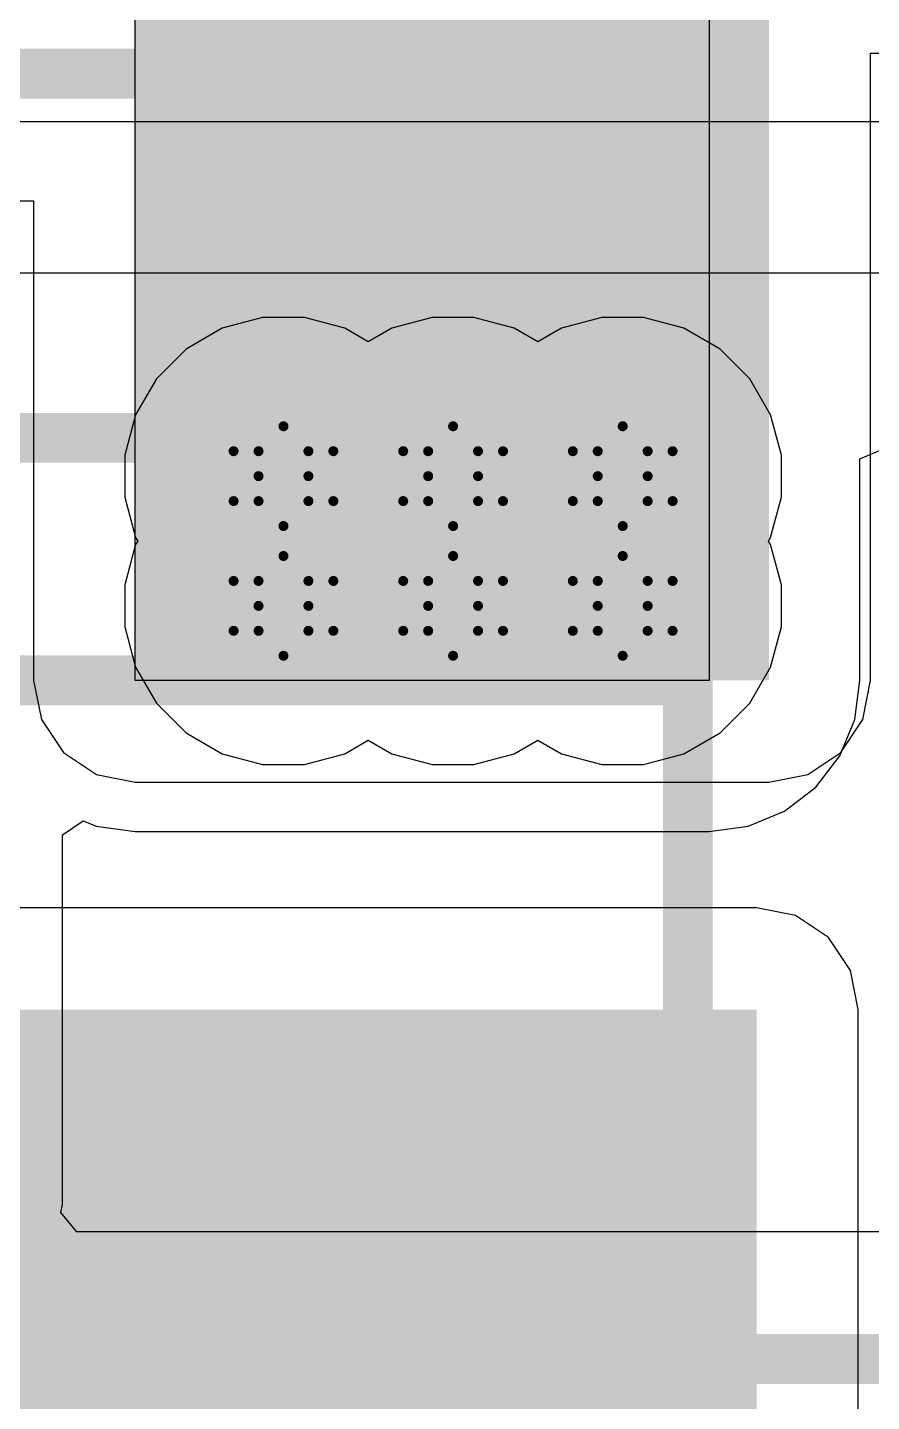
# Model space of a CAD drawing. Header units: inches. Extents: x -3 to 5437, y -3 to 5435.
# Drawn here: x 73.7 to 77.99, y 11.9 to 18.9 of the extents above; entities that cross this region are included whole.
import ezdxf

# ---------------------------------------------------------------- set-up
doc = ezdxf.new("R2010")
doc.units = ezdxf.units.IN
for name, color, linetype in [('Bottom Layer', 5, 'Continuous'), ('Bottom Solder', 6, 'Continuous'), ('Drill Drawing', 1, 'Continuous'), ('GND', 16, 'Continuous'), ('PWR', 76, 'Continuous'), ('Top Layer', 1, 'Continuous'), ('Top Overlay', 2, 'Continuous'), ('Top Paste', 8, 'Continuous'), ('Top Solder', 216, 'Continuous'), ('Via Holes', 16, 'Continuous')]:
    doc.layers.add(name, color=color, linetype=linetype)

# ---------------------------------------------------------------- blocks, each defined once
blk = doc.blocks.new('RES_2512_126')
at = {"layer": 'Top Layer'}
for points in [[(-4.05, 1.7), (-2.45, 1.7), (-2.45, -1.7), (-4.05, -1.7)], [(2.45, 1.7), (4.05, 1.7), (4.05, -1.7), (2.45, -1.7)]]:
    blk.add_hatch(color=1, dxfattribs=at).paths.add_polyline_path(points)
at = {"layer": 'Top Paste'}
for points in [[(-4.05, 1.7), (-2.45, 1.7), (-2.45, -1.7), (-4.05, -1.7)], [(2.45, 1.7), (4.05, 1.7), (4.05, -1.7), (2.45, -1.7)]]:
    blk.add_hatch(color=8, dxfattribs=at).paths.add_polyline_path(points)
at = {"layer": 'Top Solder'}
for points in [[(-4.1516, 1.8016), (-2.3484, 1.8016), (-2.3484, -1.8016), (-4.1516, -1.8016)], [(2.3484, 1.8016), (4.1516, 1.8016), (4.1516, -1.8016), (2.3484, -1.8016)]]:
    blk.add_hatch(color=216, dxfattribs=at).paths.add_polyline_path(points)
at = {"layer": 'Top Overlay'}
for points in [[(4.2366, 1.8542, 0.254, 0.254, 0), (-4.2418, 1.8542, 0.254, 0.254, 0)], [(-4.2418, 1.8542, 0.254, 0.254, 0), (-4.2418, -1.8542, 0.254, 0.254, 0)], [(4.2366, 1.8542, 0.254, 0.254, 0), (4.2366, -1.8542, 0.254, 0.254, 0)], [(4.2366, -1.8542, 0.254, 0.254, 0), (-4.2418, -1.8542, 0.254, 0.254, 0)]]:
    blk.add_lwpolyline(points, format="xyseb", dxfattribs=at)
for points in [[(-4.3053, 1.8542, 0.127, 0.127, 1), (-4.1783, 1.8542, 0.127, 0.127, 1)], [(-4.3053, 1.8542, 0.127, 0.127, 1), (-4.1783, 1.8542, 0.127, 0.127, 1)], [(4.1731, 1.8542, 0.127, 0.127, 1), (4.3001, 1.8542, 0.127, 0.127, 1)], [(4.1731, 1.8542, 0.127, 0.127, 1), (4.3001, 1.8542, 0.127, 0.127, 1)], [(-4.3053, -1.8542, 0.127, 0.127, 1), (-4.1783, -1.8542, 0.127, 0.127, 1)], [(-4.3053, -1.8542, 0.127, 0.127, 1), (-4.1783, -1.8542, 0.127, 0.127, 1)], [(4.1731, -1.8542, 0.127, 0.127, 1), (4.3001, -1.8542, 0.127, 0.127, 1)], [(4.1731, -1.8542, 0.127, 0.127, 1), (4.3001, -1.8542, 0.127, 0.127, 1)]]:
    blk.add_lwpolyline(points, format="xyseb", close=True, dxfattribs=at)
blk = doc.blocks.new('SRP1245CC_3R3M_153')
at = {"layer": 'Top Overlay'}
for points in [[(-6.75, 6.504, 0.254, 0.254, 0), (6.75, 6.504, 0.254, 0.254, 0)], [(6.75, 3.41, 0.254, 0.254, 0), (6.75, 6.504, 0.254, 0.254, 0)]]:
    blk.add_lwpolyline(points, format="xyseb", dxfattribs=at)
for points in [[(6.6865, 6.504, 0.127, 0.127, 1), (6.8135, 6.504, 0.127, 0.127, 1)], [(6.6865, 6.504, 0.127, 0.127, 1), (6.8135, 6.504, 0.127, 0.127, 1)], [(6.6865, 3.41, 0.127, 0.127, 1), (6.8135, 3.41, 0.127, 0.127, 1)]]:
    blk.add_lwpolyline(points, format="xyseb", close=True, dxfattribs=at)

msp = doc.modelspace()

# ---------------------------------------------------------------- hatches: boundary and pattern name
at = {"layer": 'Bottom Layer'}
h = msp.add_hatch(color=5, dxfattribs=at)
edge = h.paths.add_edge_path()
edge.add_arc((74.9986, 16.6116), 0.3, 0, 360)
h = msp.add_hatch(color=5, dxfattribs=at)
edge = h.paths.add_edge_path()
edge.add_arc((75.8622, 16.6116), 0.3, 0, 360)
h = msp.add_hatch(color=5, dxfattribs=at)
edge = h.paths.add_edge_path()
edge.add_arc((76.7258, 16.6116), 0.3, 0, 360)
h = msp.add_hatch(color=5, dxfattribs=at)
edge = h.paths.add_edge_path()
edge.add_arc((74.9986, 15.9512), 0.3, 0, 360)
h = msp.add_hatch(color=5, dxfattribs=at)
edge = h.paths.add_edge_path()
edge.add_arc((75.8622, 15.9512), 0.3, 0, 360)
h = msp.add_hatch(color=5, dxfattribs=at)
edge = h.paths.add_edge_path()
edge.add_arc((76.7258, 15.9512), 0.3, 0, 360)
at = {"layer": 'Bottom Solder'}
h = msp.add_hatch(color=6, dxfattribs=at)
edge = h.paths.add_edge_path()
edge.add_arc((74.9986, 16.6116), 0.15, 0, 360)
h = msp.add_hatch(color=6, dxfattribs=at)
edge = h.paths.add_edge_path()
edge.add_arc((75.8622, 16.6116), 0.15, 0, 360)
h = msp.add_hatch(color=6, dxfattribs=at)
edge = h.paths.add_edge_path()
edge.add_arc((76.7258, 16.6116), 0.15, 0, 360)
h = msp.add_hatch(color=6, dxfattribs=at)
edge = h.paths.add_edge_path()
edge.add_arc((74.9986, 15.9512), 0.15, 0, 360)
h = msp.add_hatch(color=6, dxfattribs=at)
edge = h.paths.add_edge_path()
edge.add_arc((75.8622, 15.9512), 0.15, 0, 360)
h = msp.add_hatch(color=6, dxfattribs=at)
edge = h.paths.add_edge_path()
edge.add_arc((76.7258, 15.9512), 0.15, 0, 360)
at = {"layer": 'GND'}
h = msp.add_hatch(color=16, dxfattribs=at)
edge = h.paths.add_edge_path()
edge.add_arc((74.9986, 16.6116), 0.3, 0, 360)
h = msp.add_hatch(color=16, dxfattribs=at)
edge = h.paths.add_edge_path()
edge.add_arc((75.8622, 16.6116), 0.3, 0, 360)
h = msp.add_hatch(color=16, dxfattribs=at)
edge = h.paths.add_edge_path()
edge.add_arc((76.7258, 16.6116), 0.3, 0, 360)
h = msp.add_hatch(color=16, dxfattribs=at)
edge = h.paths.add_edge_path()
edge.add_arc((74.9986, 15.9512), 0.3, 0, 360)
h = msp.add_hatch(color=16, dxfattribs=at)
edge = h.paths.add_edge_path()
edge.add_arc((75.8622, 15.9512), 0.3, 0, 360)
h = msp.add_hatch(color=16, dxfattribs=at)
edge = h.paths.add_edge_path()
edge.add_arc((76.7258, 15.9512), 0.3, 0, 360)
at = {"layer": 'PWR'}
h = msp.add_hatch(color=76, dxfattribs=at)
edge = h.paths.add_edge_path()
edge.add_arc((74.9986, 16.6116), 0.3, 0, 360)
h = msp.add_hatch(color=76, dxfattribs=at)
edge = h.paths.add_edge_path()
edge.add_arc((75.8622, 16.6116), 0.3, 0, 360)
h = msp.add_hatch(color=76, dxfattribs=at)
edge = h.paths.add_edge_path()
edge.add_arc((76.7258, 16.6116), 0.3, 0, 360)
h = msp.add_hatch(color=76, dxfattribs=at)
edge = h.paths.add_edge_path()
edge.add_arc((74.9986, 15.9512), 0.3, 0, 360)
h = msp.add_hatch(color=76, dxfattribs=at)
edge = h.paths.add_edge_path()
edge.add_arc((75.8622, 15.9512), 0.3, 0, 360)
h = msp.add_hatch(color=76, dxfattribs=at)
edge = h.paths.add_edge_path()
edge.add_arc((76.7258, 15.9512), 0.3, 0, 360)
at = {"layer": 'Top Layer'}
for points in [[(74.2442, 15.5718), (77.47, 15.5718), (77.47, 22.2005), (74.2442, 22.2005)], [(70.1148, 11.2531), (77.4072, 11.2531), (77.4072, 13.8964), (70.1148, 13.8964)], [(74.3072, 6.5678), (77.4072, 6.5678), (77.4072, 13.8964), (74.3072, 13.8964)]]:
    msp.add_hatch(color=1, dxfattribs=at).paths.add_polyline_path(points)
h = msp.add_hatch(color=1, dxfattribs=at)
edge = h.paths.add_edge_path()
edge.add_arc((74.9986, 16.6116), 0.3, 0, 360)
h = msp.add_hatch(color=1, dxfattribs=at)
edge = h.paths.add_edge_path()
edge.add_arc((75.8622, 16.6116), 0.3, 0, 360)
h = msp.add_hatch(color=1, dxfattribs=at)
edge = h.paths.add_edge_path()
edge.add_arc((76.7258, 16.6116), 0.3, 0, 360)
h = msp.add_hatch(color=1, dxfattribs=at)
edge = h.paths.add_edge_path()
edge.add_arc((74.9986, 15.9512), 0.3, 0, 360)
h = msp.add_hatch(color=1, dxfattribs=at)
edge = h.paths.add_edge_path()
edge.add_arc((75.8622, 15.9512), 0.3, 0, 360)
h = msp.add_hatch(color=1, dxfattribs=at)
edge = h.paths.add_edge_path()
edge.add_arc((76.7258, 15.9512), 0.3, 0, 360)
at = {"layer": 'Top Solder'}
h = msp.add_hatch(color=216, dxfattribs=at)
edge = h.paths.add_edge_path()
edge.add_arc((74.9986, 16.6116), 0.15, 0, 360)
h = msp.add_hatch(color=216, dxfattribs=at)
edge = h.paths.add_edge_path()
edge.add_arc((75.8622, 16.6116), 0.15, 0, 360)
h = msp.add_hatch(color=216, dxfattribs=at)
edge = h.paths.add_edge_path()
edge.add_arc((76.7258, 16.6116), 0.15, 0, 360)
h = msp.add_hatch(color=216, dxfattribs=at)
edge = h.paths.add_edge_path()
edge.add_arc((74.9986, 15.9512), 0.15, 0, 360)
h = msp.add_hatch(color=216, dxfattribs=at)
edge = h.paths.add_edge_path()
edge.add_arc((75.8622, 15.9512), 0.15, 0, 360)
h = msp.add_hatch(color=216, dxfattribs=at)
edge = h.paths.add_edge_path()
edge.add_arc((76.7258, 15.9512), 0.15, 0, 360)
at = {"layer": 'Via Holes'}
h = msp.add_hatch(color=7, dxfattribs=at)
edge = h.paths.add_edge_path()
edge.add_arc((74.9986, 16.6116), 0.15, 0, 360)
h = msp.add_hatch(color=7, dxfattribs=at)
edge = h.paths.add_edge_path()
edge.add_arc((75.8622, 16.6116), 0.15, 0, 360)
h = msp.add_hatch(color=7, dxfattribs=at)
edge = h.paths.add_edge_path()
edge.add_arc((76.7258, 16.6116), 0.15, 0, 360)
h = msp.add_hatch(color=7, dxfattribs=at)
edge = h.paths.add_edge_path()
edge.add_arc((74.9986, 15.9512), 0.15, 0, 360)
h = msp.add_hatch(color=7, dxfattribs=at)
edge = h.paths.add_edge_path()
edge.add_arc((75.8622, 15.9512), 0.15, 0, 360)
h = msp.add_hatch(color=7, dxfattribs=at)
edge = h.paths.add_edge_path()
edge.add_arc((76.7258, 15.9512), 0.15, 0, 360)

# ---------------------------------------------------------------- linework, layer by layer
at = {"layer": 'Bottom Layer'}
for p, q in [((77.1652, 26.5684), (77.1652, 15.5718)), ((74.2442, 15.5718), (74.2442, 23.5458)), ((77.9338, 16.7005), (78.0511, 16.7491)), ((77.9338, 15.5718), (77.9338, 16.7005)), ((77.1652, 15.5718), (74.2442, 15.5718)), ((77.9076, 15.3729), (77.9338, 15.5718)), ((77.8308, 15.1875), (77.9076, 15.3729)), ((77.7087, 15.0283), (77.8308, 15.1875)), ((77.5495, 14.9062), (77.7087, 15.0283)), ((77.3641, 14.8294), (77.5495, 14.9062)), ((73.8732, 14.7864), (73.9787, 14.857)), ((73.9787, 14.857), (74.0453, 14.8294)), ((74.0453, 14.8294), (74.2442, 14.8032)), ((77.1652, 14.8032), (77.3641, 14.8294)), ((73.8732, 12.9032), (73.8732, 14.7864)), ((74.2442, 14.8032), (77.1652, 14.8032)), ((73.865, 12.8623), (73.8732, 12.9032)), ((73.9456, 12.7641), (73.865, 12.8623)), ((92.1092, 12.7641), (73.9456, 12.7641))]:
    msp.add_line(p, q, dxfattribs=at)
msp.add_lwpolyline([(58.4346, 12.1167, 0.254, 0.254, 0), (98.0417, 12.1167, 0.254, 0.254, 0)], format="xyseb", dxfattribs=at)
at = {"layer": 'Drill Drawing'}
for points in [[(74.8716, 16.7386, 0.0508, 0.0508, 0), (74.9986, 16.8656, 0.0508, 0.0508, 0)], [(74.9986, 16.8656, 0.0508, 0.0508, 0), (75.1256, 16.7386, 0.0508, 0.0508, 0)], [(75.7352, 16.7386, 0.0508, 0.0508, 0), (75.8622, 16.8656, 0.0508, 0.0508, 0)], [(75.8622, 16.8656, 0.0508, 0.0508, 0), (75.9892, 16.7386, 0.0508, 0.0508, 0)], [(76.5988, 16.7386, 0.0508, 0.0508, 0), (76.7258, 16.8656, 0.0508, 0.0508, 0)], [(76.7258, 16.8656, 0.0508, 0.0508, 0), (76.8528, 16.7386, 0.0508, 0.0508, 0)], [(74.7446, 16.7386, 0.0508, 0.0508, 0), (74.8716, 16.6116, 0.0508, 0.0508, 0)], [(74.7446, 16.7386, 0.0508, 0.0508, 0), (74.8716, 16.7386, 0.0508, 0.0508, 0)], [(75.1256, 16.7386, 0.0508, 0.0508, 0), (75.2526, 16.7386, 0.0508, 0.0508, 0)], [(75.1256, 16.6116, 0.0508, 0.0508, 0), (75.2526, 16.7386, 0.0508, 0.0508, 0)], [(75.6082, 16.7386, 0.0508, 0.0508, 0), (75.7352, 16.6116, 0.0508, 0.0508, 0)], [(75.6082, 16.7386, 0.0508, 0.0508, 0), (75.7352, 16.7386, 0.0508, 0.0508, 0)], [(75.9892, 16.7386, 0.0508, 0.0508, 0), (76.1162, 16.7386, 0.0508, 0.0508, 0)], [(75.9892, 16.6116, 0.0508, 0.0508, 0), (76.1162, 16.7386, 0.0508, 0.0508, 0)], [(76.4718, 16.7386, 0.0508, 0.0508, 0), (76.5988, 16.6116, 0.0508, 0.0508, 0)], [(76.4718, 16.7386, 0.0508, 0.0508, 0), (76.5988, 16.7386, 0.0508, 0.0508, 0)], [(76.8528, 16.7386, 0.0508, 0.0508, 0), (76.9798, 16.7386, 0.0508, 0.0508, 0)], [(76.8528, 16.6116, 0.0508, 0.0508, 0), (76.9798, 16.7386, 0.0508, 0.0508, 0)], [(74.7446, 16.4846, 0.0508, 0.0508, 0), (74.8716, 16.6116, 0.0508, 0.0508, 0)], [(75.1256, 16.6116, 0.0508, 0.0508, 0), (75.2526, 16.4846, 0.0508, 0.0508, 0)], [(75.6082, 16.4846, 0.0508, 0.0508, 0), (75.7352, 16.6116, 0.0508, 0.0508, 0)], [(75.9892, 16.6116, 0.0508, 0.0508, 0), (76.1162, 16.4846, 0.0508, 0.0508, 0)], [(76.4718, 16.4846, 0.0508, 0.0508, 0), (76.5988, 16.6116, 0.0508, 0.0508, 0)], [(76.8528, 16.6116, 0.0508, 0.0508, 0), (76.9798, 16.4846, 0.0508, 0.0508, 0)], [(74.7446, 16.4846, 0.0508, 0.0508, 0), (74.8716, 16.4846, 0.0508, 0.0508, 0)], [(74.8716, 16.4846, 0.0508, 0.0508, 0), (74.9986, 16.3576, 0.0508, 0.0508, 0)], [(74.9986, 16.3576, 0.0508, 0.0508, 0), (75.1256, 16.4846, 0.0508, 0.0508, 0)], [(75.1256, 16.4846, 0.0508, 0.0508, 0), (75.2526, 16.4846, 0.0508, 0.0508, 0)], [(75.6082, 16.4846, 0.0508, 0.0508, 0), (75.7352, 16.4846, 0.0508, 0.0508, 0)], [(75.7352, 16.4846, 0.0508, 0.0508, 0), (75.8622, 16.3576, 0.0508, 0.0508, 0)], [(75.8622, 16.3576, 0.0508, 0.0508, 0), (75.9892, 16.4846, 0.0508, 0.0508, 0)], [(75.9892, 16.4846, 0.0508, 0.0508, 0), (76.1162, 16.4846, 0.0508, 0.0508, 0)], [(76.4718, 16.4846, 0.0508, 0.0508, 0), (76.5988, 16.4846, 0.0508, 0.0508, 0)], [(76.5988, 16.4846, 0.0508, 0.0508, 0), (76.7258, 16.3576, 0.0508, 0.0508, 0)], [(76.7258, 16.3576, 0.0508, 0.0508, 0), (76.8528, 16.4846, 0.0508, 0.0508, 0)], [(76.8528, 16.4846, 0.0508, 0.0508, 0), (76.9798, 16.4846, 0.0508, 0.0508, 0)], [(74.8716, 16.0782, 0.0508, 0.0508, 0), (74.9986, 16.2052, 0.0508, 0.0508, 0)], [(74.9986, 16.2052, 0.0508, 0.0508, 0), (75.1256, 16.0782, 0.0508, 0.0508, 0)], [(75.7352, 16.0782, 0.0508, 0.0508, 0), (75.8622, 16.2052, 0.0508, 0.0508, 0)], [(75.8622, 16.2052, 0.0508, 0.0508, 0), (75.9892, 16.0782, 0.0508, 0.0508, 0)], [(76.5988, 16.0782, 0.0508, 0.0508, 0), (76.7258, 16.2052, 0.0508, 0.0508, 0)], [(76.7258, 16.2052, 0.0508, 0.0508, 0), (76.8528, 16.0782, 0.0508, 0.0508, 0)], [(74.7446, 16.0782, 0.0508, 0.0508, 0), (74.8716, 15.9512, 0.0508, 0.0508, 0)], [(74.7446, 16.0782, 0.0508, 0.0508, 0), (74.8716, 16.0782, 0.0508, 0.0508, 0)], [(75.1256, 16.0782, 0.0508, 0.0508, 0), (75.2526, 16.0782, 0.0508, 0.0508, 0)], [(75.1256, 15.9512, 0.0508, 0.0508, 0), (75.2526, 16.0782, 0.0508, 0.0508, 0)], [(75.6082, 16.0782, 0.0508, 0.0508, 0), (75.7352, 15.9512, 0.0508, 0.0508, 0)], [(75.6082, 16.0782, 0.0508, 0.0508, 0), (75.7352, 16.0782, 0.0508, 0.0508, 0)], [(75.9892, 16.0782, 0.0508, 0.0508, 0), (76.1162, 16.0782, 0.0508, 0.0508, 0)], [(75.9892, 15.9512, 0.0508, 0.0508, 0), (76.1162, 16.0782, 0.0508, 0.0508, 0)], [(76.4718, 16.0782, 0.0508, 0.0508, 0), (76.5988, 15.9512, 0.0508, 0.0508, 0)], [(76.4718, 16.0782, 0.0508, 0.0508, 0), (76.5988, 16.0782, 0.0508, 0.0508, 0)], [(76.8528, 16.0782, 0.0508, 0.0508, 0), (76.9798, 16.0782, 0.0508, 0.0508, 0)], [(76.8528, 15.9512, 0.0508, 0.0508, 0), (76.9798, 16.0782, 0.0508, 0.0508, 0)], [(74.7446, 15.8242, 0.0508, 0.0508, 0), (74.8716, 15.9512, 0.0508, 0.0508, 0)], [(75.1256, 15.9512, 0.0508, 0.0508, 0), (75.2526, 15.8242, 0.0508, 0.0508, 0)], [(75.6082, 15.8242, 0.0508, 0.0508, 0), (75.7352, 15.9512, 0.0508, 0.0508, 0)], [(75.9892, 15.9512, 0.0508, 0.0508, 0), (76.1162, 15.8242, 0.0508, 0.0508, 0)], [(76.4718, 15.8242, 0.0508, 0.0508, 0), (76.5988, 15.9512, 0.0508, 0.0508, 0)], [(76.8528, 15.9512, 0.0508, 0.0508, 0), (76.9798, 15.8242, 0.0508, 0.0508, 0)], [(74.7446, 15.8242, 0.0508, 0.0508, 0), (74.8716, 15.8242, 0.0508, 0.0508, 0)], [(74.8716, 15.8242, 0.0508, 0.0508, 0), (74.9986, 15.6972, 0.0508, 0.0508, 0)], [(74.9986, 15.6972, 0.0508, 0.0508, 0), (75.1256, 15.8242, 0.0508, 0.0508, 0)], [(75.1256, 15.8242, 0.0508, 0.0508, 0), (75.2526, 15.8242, 0.0508, 0.0508, 0)], [(75.6082, 15.8242, 0.0508, 0.0508, 0), (75.7352, 15.8242, 0.0508, 0.0508, 0)], [(75.7352, 15.8242, 0.0508, 0.0508, 0), (75.8622, 15.6972, 0.0508, 0.0508, 0)], [(75.8622, 15.6972, 0.0508, 0.0508, 0), (75.9892, 15.8242, 0.0508, 0.0508, 0)], [(75.9892, 15.8242, 0.0508, 0.0508, 0), (76.1162, 15.8242, 0.0508, 0.0508, 0)], [(76.4718, 15.8242, 0.0508, 0.0508, 0), (76.5988, 15.8242, 0.0508, 0.0508, 0)], [(76.5988, 15.8242, 0.0508, 0.0508, 0), (76.7258, 15.6972, 0.0508, 0.0508, 0)], [(76.7258, 15.6972, 0.0508, 0.0508, 0), (76.8528, 15.8242, 0.0508, 0.0508, 0)], [(76.8528, 15.8242, 0.0508, 0.0508, 0), (76.9798, 15.8242, 0.0508, 0.0508, 0)]]:
    msp.add_lwpolyline(points, format="xyseb", dxfattribs=at)
for points in [[(74.9859, 16.8656, 0.0254, 0.0254, 1), (75.0113, 16.8656, 0.0254, 0.0254, 1)], [(74.9859, 16.8656, 0.0254, 0.0254, 1), (75.0113, 16.8656, 0.0254, 0.0254, 1)], [(75.8495, 16.8656, 0.0254, 0.0254, 1), (75.8749, 16.8656, 0.0254, 0.0254, 1)], [(75.8495, 16.8656, 0.0254, 0.0254, 1), (75.8749, 16.8656, 0.0254, 0.0254, 1)], [(76.7131, 16.8656, 0.0254, 0.0254, 1), (76.7385, 16.8656, 0.0254, 0.0254, 1)], [(76.7131, 16.8656, 0.0254, 0.0254, 1), (76.7385, 16.8656, 0.0254, 0.0254, 1)], [(74.7319, 16.7386, 0.0254, 0.0254, 1), (74.7573, 16.7386, 0.0254, 0.0254, 1)], [(74.7319, 16.7386, 0.0254, 0.0254, 1), (74.7573, 16.7386, 0.0254, 0.0254, 1)], [(74.8589, 16.7386, 0.0254, 0.0254, 1), (74.8843, 16.7386, 0.0254, 0.0254, 1)], [(74.8589, 16.7386, 0.0254, 0.0254, 1), (74.8843, 16.7386, 0.0254, 0.0254, 1)], [(75.1129, 16.7386, 0.0254, 0.0254, 1), (75.1383, 16.7386, 0.0254, 0.0254, 1)], [(75.1129, 16.7386, 0.0254, 0.0254, 1), (75.1383, 16.7386, 0.0254, 0.0254, 1)], [(75.2399, 16.7386, 0.0254, 0.0254, 1), (75.2653, 16.7386, 0.0254, 0.0254, 1)], [(75.2399, 16.7386, 0.0254, 0.0254, 1), (75.2653, 16.7386, 0.0254, 0.0254, 1)], [(75.5955, 16.7386, 0.0254, 0.0254, 1), (75.6209, 16.7386, 0.0254, 0.0254, 1)], [(75.5955, 16.7386, 0.0254, 0.0254, 1), (75.6209, 16.7386, 0.0254, 0.0254, 1)], [(75.7225, 16.7386, 0.0254, 0.0254, 1), (75.7479, 16.7386, 0.0254, 0.0254, 1)], [(75.7225, 16.7386, 0.0254, 0.0254, 1), (75.7479, 16.7386, 0.0254, 0.0254, 1)], [(75.9765, 16.7386, 0.0254, 0.0254, 1), (76.0019, 16.7386, 0.0254, 0.0254, 1)], [(75.9765, 16.7386, 0.0254, 0.0254, 1), (76.0019, 16.7386, 0.0254, 0.0254, 1)], [(76.1035, 16.7386, 0.0254, 0.0254, 1), (76.1289, 16.7386, 0.0254, 0.0254, 1)], [(76.1035, 16.7386, 0.0254, 0.0254, 1), (76.1289, 16.7386, 0.0254, 0.0254, 1)], [(76.4591, 16.7386, 0.0254, 0.0254, 1), (76.4845, 16.7386, 0.0254, 0.0254, 1)], [(76.4591, 16.7386, 0.0254, 0.0254, 1), (76.4845, 16.7386, 0.0254, 0.0254, 1)], [(76.5861, 16.7386, 0.0254, 0.0254, 1), (76.6115, 16.7386, 0.0254, 0.0254, 1)], [(76.5861, 16.7386, 0.0254, 0.0254, 1), (76.6115, 16.7386, 0.0254, 0.0254, 1)], [(76.8401, 16.7386, 0.0254, 0.0254, 1), (76.8655, 16.7386, 0.0254, 0.0254, 1)], [(76.8401, 16.7386, 0.0254, 0.0254, 1), (76.8655, 16.7386, 0.0254, 0.0254, 1)], [(76.9671, 16.7386, 0.0254, 0.0254, 1), (76.9925, 16.7386, 0.0254, 0.0254, 1)], [(76.9671, 16.7386, 0.0254, 0.0254, 1), (76.9925, 16.7386, 0.0254, 0.0254, 1)], [(74.8589, 16.6116, 0.0254, 0.0254, 1), (74.8843, 16.6116, 0.0254, 0.0254, 1)], [(74.8589, 16.6116, 0.0254, 0.0254, 1), (74.8843, 16.6116, 0.0254, 0.0254, 1)], [(75.1129, 16.6116, 0.0254, 0.0254, 1), (75.1383, 16.6116, 0.0254, 0.0254, 1)], [(75.1129, 16.6116, 0.0254, 0.0254, 1), (75.1383, 16.6116, 0.0254, 0.0254, 1)], [(75.7225, 16.6116, 0.0254, 0.0254, 1), (75.7479, 16.6116, 0.0254, 0.0254, 1)], [(75.7225, 16.6116, 0.0254, 0.0254, 1), (75.7479, 16.6116, 0.0254, 0.0254, 1)], [(75.9765, 16.6116, 0.0254, 0.0254, 1), (76.0019, 16.6116, 0.0254, 0.0254, 1)], [(75.9765, 16.6116, 0.0254, 0.0254, 1), (76.0019, 16.6116, 0.0254, 0.0254, 1)], [(76.5861, 16.6116, 0.0254, 0.0254, 1), (76.6115, 16.6116, 0.0254, 0.0254, 1)], [(76.5861, 16.6116, 0.0254, 0.0254, 1), (76.6115, 16.6116, 0.0254, 0.0254, 1)], [(76.8401, 16.6116, 0.0254, 0.0254, 1), (76.8655, 16.6116, 0.0254, 0.0254, 1)], [(76.8401, 16.6116, 0.0254, 0.0254, 1), (76.8655, 16.6116, 0.0254, 0.0254, 1)], [(74.7319, 16.4846, 0.0254, 0.0254, 1), (74.7573, 16.4846, 0.0254, 0.0254, 1)], [(74.7319, 16.4846, 0.0254, 0.0254, 1), (74.7573, 16.4846, 0.0254, 0.0254, 1)], [(74.8589, 16.4846, 0.0254, 0.0254, 1), (74.8843, 16.4846, 0.0254, 0.0254, 1)], [(74.8589, 16.4846, 0.0254, 0.0254, 1), (74.8843, 16.4846, 0.0254, 0.0254, 1)], [(75.1129, 16.4846, 0.0254, 0.0254, 1), (75.1383, 16.4846, 0.0254, 0.0254, 1)], [(75.1129, 16.4846, 0.0254, 0.0254, 1), (75.1383, 16.4846, 0.0254, 0.0254, 1)], [(75.2399, 16.4846, 0.0254, 0.0254, 1), (75.2653, 16.4846, 0.0254, 0.0254, 1)], [(75.2399, 16.4846, 0.0254, 0.0254, 1), (75.2653, 16.4846, 0.0254, 0.0254, 1)], [(75.5955, 16.4846, 0.0254, 0.0254, 1), (75.6209, 16.4846, 0.0254, 0.0254, 1)], [(75.5955, 16.4846, 0.0254, 0.0254, 1), (75.6209, 16.4846, 0.0254, 0.0254, 1)], [(75.7225, 16.4846, 0.0254, 0.0254, 1), (75.7479, 16.4846, 0.0254, 0.0254, 1)], [(75.7225, 16.4846, 0.0254, 0.0254, 1), (75.7479, 16.4846, 0.0254, 0.0254, 1)], [(75.9765, 16.4846, 0.0254, 0.0254, 1), (76.0019, 16.4846, 0.0254, 0.0254, 1)], [(75.9765, 16.4846, 0.0254, 0.0254, 1), (76.0019, 16.4846, 0.0254, 0.0254, 1)], [(76.1035, 16.4846, 0.0254, 0.0254, 1), (76.1289, 16.4846, 0.0254, 0.0254, 1)], [(76.1035, 16.4846, 0.0254, 0.0254, 1), (76.1289, 16.4846, 0.0254, 0.0254, 1)], [(76.4591, 16.4846, 0.0254, 0.0254, 1), (76.4845, 16.4846, 0.0254, 0.0254, 1)], [(76.4591, 16.4846, 0.0254, 0.0254, 1), (76.4845, 16.4846, 0.0254, 0.0254, 1)], [(76.5861, 16.4846, 0.0254, 0.0254, 1), (76.6115, 16.4846, 0.0254, 0.0254, 1)], [(76.5861, 16.4846, 0.0254, 0.0254, 1), (76.6115, 16.4846, 0.0254, 0.0254, 1)], [(76.8401, 16.4846, 0.0254, 0.0254, 1), (76.8655, 16.4846, 0.0254, 0.0254, 1)], [(76.8401, 16.4846, 0.0254, 0.0254, 1), (76.8655, 16.4846, 0.0254, 0.0254, 1)], [(76.9671, 16.4846, 0.0254, 0.0254, 1), (76.9925, 16.4846, 0.0254, 0.0254, 1)], [(76.9671, 16.4846, 0.0254, 0.0254, 1), (76.9925, 16.4846, 0.0254, 0.0254, 1)], [(74.9859, 16.3576, 0.0254, 0.0254, 1), (75.0113, 16.3576, 0.0254, 0.0254, 1)], [(74.9859, 16.3576, 0.0254, 0.0254, 1), (75.0113, 16.3576, 0.0254, 0.0254, 1)], [(75.8495, 16.3576, 0.0254, 0.0254, 1), (75.8749, 16.3576, 0.0254, 0.0254, 1)], [(75.8495, 16.3576, 0.0254, 0.0254, 1), (75.8749, 16.3576, 0.0254, 0.0254, 1)], [(76.7131, 16.3576, 0.0254, 0.0254, 1), (76.7385, 16.3576, 0.0254, 0.0254, 1)], [(76.7131, 16.3576, 0.0254, 0.0254, 1), (76.7385, 16.3576, 0.0254, 0.0254, 1)], [(74.9859, 16.2052, 0.0254, 0.0254, 1), (75.0113, 16.2052, 0.0254, 0.0254, 1)], [(74.9859, 16.2052, 0.0254, 0.0254, 1), (75.0113, 16.2052, 0.0254, 0.0254, 1)], [(75.8495, 16.2052, 0.0254, 0.0254, 1), (75.8749, 16.2052, 0.0254, 0.0254, 1)], [(75.8495, 16.2052, 0.0254, 0.0254, 1), (75.8749, 16.2052, 0.0254, 0.0254, 1)], [(76.7131, 16.2052, 0.0254, 0.0254, 1), (76.7385, 16.2052, 0.0254, 0.0254, 1)], [(76.7131, 16.2052, 0.0254, 0.0254, 1), (76.7385, 16.2052, 0.0254, 0.0254, 1)], [(74.7319, 16.0782, 0.0254, 0.0254, 1), (74.7573, 16.0782, 0.0254, 0.0254, 1)], [(74.7319, 16.0782, 0.0254, 0.0254, 1), (74.7573, 16.0782, 0.0254, 0.0254, 1)], [(74.8589, 16.0782, 0.0254, 0.0254, 1), (74.8843, 16.0782, 0.0254, 0.0254, 1)], [(74.8589, 16.0782, 0.0254, 0.0254, 1), (74.8843, 16.0782, 0.0254, 0.0254, 1)], [(75.1129, 16.0782, 0.0254, 0.0254, 1), (75.1383, 16.0782, 0.0254, 0.0254, 1)], [(75.1129, 16.0782, 0.0254, 0.0254, 1), (75.1383, 16.0782, 0.0254, 0.0254, 1)], [(75.2399, 16.0782, 0.0254, 0.0254, 1), (75.2653, 16.0782, 0.0254, 0.0254, 1)], [(75.2399, 16.0782, 0.0254, 0.0254, 1), (75.2653, 16.0782, 0.0254, 0.0254, 1)], [(75.5955, 16.0782, 0.0254, 0.0254, 1), (75.6209, 16.0782, 0.0254, 0.0254, 1)], [(75.5955, 16.0782, 0.0254, 0.0254, 1), (75.6209, 16.0782, 0.0254, 0.0254, 1)], [(75.7225, 16.0782, 0.0254, 0.0254, 1), (75.7479, 16.0782, 0.0254, 0.0254, 1)], [(75.7225, 16.0782, 0.0254, 0.0254, 1), (75.7479, 16.0782, 0.0254, 0.0254, 1)], [(75.9765, 16.0782, 0.0254, 0.0254, 1), (76.0019, 16.0782, 0.0254, 0.0254, 1)], [(75.9765, 16.0782, 0.0254, 0.0254, 1), (76.0019, 16.0782, 0.0254, 0.0254, 1)], [(76.1035, 16.0782, 0.0254, 0.0254, 1), (76.1289, 16.0782, 0.0254, 0.0254, 1)], [(76.1035, 16.0782, 0.0254, 0.0254, 1), (76.1289, 16.0782, 0.0254, 0.0254, 1)], [(76.4591, 16.0782, 0.0254, 0.0254, 1), (76.4845, 16.0782, 0.0254, 0.0254, 1)], [(76.4591, 16.0782, 0.0254, 0.0254, 1), (76.4845, 16.0782, 0.0254, 0.0254, 1)], [(76.5861, 16.0782, 0.0254, 0.0254, 1), (76.6115, 16.0782, 0.0254, 0.0254, 1)], [(76.5861, 16.0782, 0.0254, 0.0254, 1), (76.6115, 16.0782, 0.0254, 0.0254, 1)], [(76.8401, 16.0782, 0.0254, 0.0254, 1), (76.8655, 16.0782, 0.0254, 0.0254, 1)], [(76.8401, 16.0782, 0.0254, 0.0254, 1), (76.8655, 16.0782, 0.0254, 0.0254, 1)], [(76.9671, 16.0782, 0.0254, 0.0254, 1), (76.9925, 16.0782, 0.0254, 0.0254, 1)], [(76.9671, 16.0782, 0.0254, 0.0254, 1), (76.9925, 16.0782, 0.0254, 0.0254, 1)], [(74.8589, 15.9512, 0.0254, 0.0254, 1), (74.8843, 15.9512, 0.0254, 0.0254, 1)], [(74.8589, 15.9512, 0.0254, 0.0254, 1), (74.8843, 15.9512, 0.0254, 0.0254, 1)], [(75.1129, 15.9512, 0.0254, 0.0254, 1), (75.1383, 15.9512, 0.0254, 0.0254, 1)], [(75.1129, 15.9512, 0.0254, 0.0254, 1), (75.1383, 15.9512, 0.0254, 0.0254, 1)], [(75.7225, 15.9512, 0.0254, 0.0254, 1), (75.7479, 15.9512, 0.0254, 0.0254, 1)], [(75.7225, 15.9512, 0.0254, 0.0254, 1), (75.7479, 15.9512, 0.0254, 0.0254, 1)], [(75.9765, 15.9512, 0.0254, 0.0254, 1), (76.0019, 15.9512, 0.0254, 0.0254, 1)], [(75.9765, 15.9512, 0.0254, 0.0254, 1), (76.0019, 15.9512, 0.0254, 0.0254, 1)], [(76.5861, 15.9512, 0.0254, 0.0254, 1), (76.6115, 15.9512, 0.0254, 0.0254, 1)], [(76.5861, 15.9512, 0.0254, 0.0254, 1), (76.6115, 15.9512, 0.0254, 0.0254, 1)], [(76.8401, 15.9512, 0.0254, 0.0254, 1), (76.8655, 15.9512, 0.0254, 0.0254, 1)], [(76.8401, 15.9512, 0.0254, 0.0254, 1), (76.8655, 15.9512, 0.0254, 0.0254, 1)], [(74.7319, 15.8242, 0.0254, 0.0254, 1), (74.7573, 15.8242, 0.0254, 0.0254, 1)], [(74.7319, 15.8242, 0.0254, 0.0254, 1), (74.7573, 15.8242, 0.0254, 0.0254, 1)], [(74.8589, 15.8242, 0.0254, 0.0254, 1), (74.8843, 15.8242, 0.0254, 0.0254, 1)], [(74.8589, 15.8242, 0.0254, 0.0254, 1), (74.8843, 15.8242, 0.0254, 0.0254, 1)], [(75.1129, 15.8242, 0.0254, 0.0254, 1), (75.1383, 15.8242, 0.0254, 0.0254, 1)], [(75.1129, 15.8242, 0.0254, 0.0254, 1), (75.1383, 15.8242, 0.0254, 0.0254, 1)], [(75.2399, 15.8242, 0.0254, 0.0254, 1), (75.2653, 15.8242, 0.0254, 0.0254, 1)], [(75.2399, 15.8242, 0.0254, 0.0254, 1), (75.2653, 15.8242, 0.0254, 0.0254, 1)], [(75.5955, 15.8242, 0.0254, 0.0254, 1), (75.6209, 15.8242, 0.0254, 0.0254, 1)], [(75.5955, 15.8242, 0.0254, 0.0254, 1), (75.6209, 15.8242, 0.0254, 0.0254, 1)], [(75.7225, 15.8242, 0.0254, 0.0254, 1), (75.7479, 15.8242, 0.0254, 0.0254, 1)], [(75.7225, 15.8242, 0.0254, 0.0254, 1), (75.7479, 15.8242, 0.0254, 0.0254, 1)], [(75.9765, 15.8242, 0.0254, 0.0254, 1), (76.0019, 15.8242, 0.0254, 0.0254, 1)], [(75.9765, 15.8242, 0.0254, 0.0254, 1), (76.0019, 15.8242, 0.0254, 0.0254, 1)], [(76.1035, 15.8242, 0.0254, 0.0254, 1), (76.1289, 15.8242, 0.0254, 0.0254, 1)], [(76.1035, 15.8242, 0.0254, 0.0254, 1), (76.1289, 15.8242, 0.0254, 0.0254, 1)], [(76.4591, 15.8242, 0.0254, 0.0254, 1), (76.4845, 15.8242, 0.0254, 0.0254, 1)], [(76.4591, 15.8242, 0.0254, 0.0254, 1), (76.4845, 15.8242, 0.0254, 0.0254, 1)], [(76.5861, 15.8242, 0.0254, 0.0254, 1), (76.6115, 15.8242, 0.0254, 0.0254, 1)], [(76.5861, 15.8242, 0.0254, 0.0254, 1), (76.6115, 15.8242, 0.0254, 0.0254, 1)], [(76.8401, 15.8242, 0.0254, 0.0254, 1), (76.8655, 15.8242, 0.0254, 0.0254, 1)], [(76.8401, 15.8242, 0.0254, 0.0254, 1), (76.8655, 15.8242, 0.0254, 0.0254, 1)], [(76.9671, 15.8242, 0.0254, 0.0254, 1), (76.9925, 15.8242, 0.0254, 0.0254, 1)], [(76.9671, 15.8242, 0.0254, 0.0254, 1), (76.9925, 15.8242, 0.0254, 0.0254, 1)], [(74.9859, 15.6972, 0.0254, 0.0254, 1), (75.0113, 15.6972, 0.0254, 0.0254, 1)], [(74.9859, 15.6972, 0.0254, 0.0254, 1), (75.0113, 15.6972, 0.0254, 0.0254, 1)], [(75.8495, 15.6972, 0.0254, 0.0254, 1), (75.8749, 15.6972, 0.0254, 0.0254, 1)], [(75.8495, 15.6972, 0.0254, 0.0254, 1), (75.8749, 15.6972, 0.0254, 0.0254, 1)], [(76.7131, 15.6972, 0.0254, 0.0254, 1), (76.7385, 15.6972, 0.0254, 0.0254, 1)], [(76.7131, 15.6972, 0.0254, 0.0254, 1), (76.7385, 15.6972, 0.0254, 0.0254, 1)]]:
    msp.add_lwpolyline(points, format="xyseb", close=True, dxfattribs=at)
at = {"layer": 'GND'}
for p, q in [((74.8922, 17.4196), (74.6867, 17.3645)), ((75.1049, 17.4196), (74.8922, 17.4196)), ((75.3104, 17.3645), (75.1049, 17.4196)), ((75.7558, 17.4196), (75.5503, 17.3645)), ((75.9685, 17.4196), (75.7558, 17.4196)), ((76.174, 17.3645), (75.9685, 17.4196)), ((76.6194, 17.4196), (76.4139, 17.3645)), ((76.8321, 17.4196), (76.6194, 17.4196)), ((77.0376, 17.3645), (76.8321, 17.4196)), ((74.6867, 17.3645), (74.5024, 17.2582)), ((75.4304, 17.2953), (75.3104, 17.3645)), ((75.5503, 17.3645), (75.4304, 17.2953)), ((76.294, 17.2953), (76.174, 17.3645)), ((76.4139, 17.3645), (76.294, 17.2953)), ((77.2219, 17.2582), (77.0376, 17.3645)), ((74.5024, 17.2582), (74.352, 17.1077)), ((77.3723, 17.1077), (77.2219, 17.2582)), ((74.352, 17.1077), (74.2456, 16.9235)), ((77.4787, 16.9235), (77.3723, 17.1077)), ((74.2456, 16.9235), (74.1906, 16.718)), ((77.5338, 16.718), (77.4787, 16.9235)), ((74.1906, 16.718), (74.1906, 16.5052)), ((77.5338, 16.5052), (77.5338, 16.718)), ((74.1906, 16.5052), (74.2456, 16.2997)), ((77.4787, 16.2997), (77.5338, 16.5052)), ((74.2456, 16.2997), (74.2562, 16.2814)), ((77.4681, 16.2814), (77.4787, 16.2997)), ((74.2456, 16.2631), (74.1906, 16.0576)), ((74.2562, 16.2814), (74.2456, 16.2631)), ((77.4787, 16.2631), (77.4681, 16.2814)), ((77.5338, 16.0576), (77.4787, 16.2631)), ((74.1906, 16.0576), (74.1906, 15.8448)), ((77.5338, 15.8448), (77.5338, 16.0576)), ((74.1906, 15.8448), (74.2456, 15.6393)), ((77.4787, 15.6393), (77.5338, 15.8448)), ((74.2456, 15.6393), (74.352, 15.4551)), ((77.3723, 15.4551), (77.4787, 15.6393)), ((74.352, 15.4551), (74.5024, 15.3046)), ((77.2219, 15.3046), (77.3723, 15.4551)), ((74.5024, 15.3046), (74.6867, 15.1983)), ((75.3104, 15.1983), (75.4304, 15.2675)), ((75.4304, 15.2675), (75.5503, 15.1983)), ((76.174, 15.1983), (76.294, 15.2675)), ((76.294, 15.2675), (76.4139, 15.1983)), ((77.0376, 15.1983), (77.2219, 15.3046)), ((74.6867, 15.1983), (74.8922, 15.1432)), ((75.1049, 15.1432), (75.3104, 15.1983)), ((75.5503, 15.1983), (75.7558, 15.1432)), ((75.9685, 15.1432), (76.174, 15.1983)), ((76.4139, 15.1983), (76.6194, 15.1432)), ((76.8321, 15.1432), (77.0376, 15.1983)), ((74.8922, 15.1432), (75.1049, 15.1432)), ((75.7558, 15.1432), (75.9685, 15.1432)), ((76.6194, 15.1432), (76.8321, 15.1432))]:
    msp.add_line(p, q, dxfattribs=at)
at = {"layer": 'PWR'}
for p, q in [((109.7788, 18.415), (72.1868, 18.415)), ((72.1868, 17.6464), (109.4604, 17.6464)), ((74.8922, 17.4196), (74.6867, 17.3645)), ((75.1049, 17.4196), (74.8922, 17.4196)), ((75.3104, 17.3645), (75.1049, 17.4196)), ((75.7558, 17.4196), (75.5503, 17.3645)), ((75.9685, 17.4196), (75.7558, 17.4196)), ((76.174, 17.3645), (75.9685, 17.4196)), ((76.6194, 17.4196), (76.4139, 17.3645)), ((76.8321, 17.4196), (76.6194, 17.4196)), ((77.0376, 17.3645), (76.8321, 17.4196)), ((74.6867, 17.3645), (74.5024, 17.2582)), ((75.4304, 17.2953), (75.3104, 17.3645)), ((75.5503, 17.3645), (75.4304, 17.2953)), ((76.294, 17.2953), (76.174, 17.3645)), ((76.4139, 17.3645), (76.294, 17.2953)), ((77.2219, 17.2582), (77.0376, 17.3645)), ((74.5024, 17.2582), (74.352, 17.1077)), ((77.3723, 17.1077), (77.2219, 17.2582)), ((74.352, 17.1077), (74.2456, 16.9235)), ((77.4787, 16.9235), (77.3723, 17.1077)), ((74.2456, 16.9235), (74.1906, 16.718)), ((77.5338, 16.718), (77.4787, 16.9235)), ((74.1906, 16.718), (74.1906, 16.5052)), ((77.5338, 16.5052), (77.5338, 16.718)), ((74.1906, 16.5052), (74.2456, 16.2997)), ((77.4787, 16.2997), (77.5338, 16.5052)), ((74.2456, 16.2997), (74.2562, 16.2814)), ((77.4681, 16.2814), (77.4787, 16.2997)), ((74.2456, 16.2631), (74.1906, 16.0576)), ((74.2562, 16.2814), (74.2456, 16.2631)), ((77.4787, 16.2631), (77.4681, 16.2814)), ((77.5338, 16.0576), (77.4787, 16.2631)), ((74.1906, 16.0576), (74.1906, 15.8448)), ((77.5338, 15.8448), (77.5338, 16.0576)), ((74.1906, 15.8448), (74.2456, 15.6393)), ((77.4787, 15.6393), (77.5338, 15.8448)), ((74.2456, 15.6393), (74.352, 15.4551)), ((77.3723, 15.4551), (77.4787, 15.6393)), ((74.352, 15.4551), (74.5024, 15.3046)), ((77.2219, 15.3046), (77.3723, 15.4551)), ((74.5024, 15.3046), (74.6867, 15.1983)), ((75.3104, 15.1983), (75.4304, 15.2675)), ((75.4304, 15.2675), (75.5503, 15.1983)), ((76.174, 15.1983), (76.294, 15.2675)), ((76.294, 15.2675), (76.4139, 15.1983)), ((77.0376, 15.1983), (77.2219, 15.3046)), ((74.6867, 15.1983), (74.8922, 15.1432)), ((75.1049, 15.1432), (75.3104, 15.1983)), ((75.5503, 15.1983), (75.7558, 15.1432)), ((75.9685, 15.1432), (76.174, 15.1983)), ((76.4139, 15.1983), (76.6194, 15.1432)), ((76.8321, 15.1432), (77.0376, 15.1983)), ((74.8922, 15.1432), (75.1049, 15.1432)), ((75.7558, 15.1432), (75.9685, 15.1432)), ((76.6194, 15.1432), (76.8321, 15.1432))]:
    msp.add_line(p, q, dxfattribs=at)
at = {"layer": 'Top Layer'}
for p, q in [((77.988, 15.5718), (77.988, 18.765)), ((77.988, 18.765), (83.0643, 18.765)), ((73.5598, 18.0132), (73.7262, 18.0132)), ((73.7262, 18.0132), (73.7262, 15.5718)), ((73.7262, 15.5718), (73.7657, 15.3736)), ((77.9485, 15.3736), (77.988, 15.5718)), ((73.7657, 15.3736), (73.8779, 15.2056)), ((77.8362, 15.2056), (77.9485, 15.3736)), ((73.8779, 15.2056), (74.046, 15.0933)), ((77.6682, 15.0933), (77.8362, 15.2056)), ((74.046, 15.0933), (74.2442, 15.0538)), ((74.2442, 15.0538), (77.47, 15.0538)), ((77.47, 15.0538), (77.6682, 15.0933)), ((77.4072, 14.4143), (73.0353, 14.4143)), ((77.6054, 14.3749), (77.4072, 14.4143)), ((77.7734, 14.2626), (77.6054, 14.3749)), ((77.8857, 14.0946), (77.7734, 14.2626)), ((77.9252, 13.8964), (77.8857, 14.0946)), ((77.9252, 6.5678), (77.9252, 13.8964))]:
    msp.add_line(p, q, dxfattribs=at)
msp.add_lwpolyline([(73.2914, 18.6607, 0.254, 0.254, 0), (75.8622, 18.6607, 0.254, 0.254, 0)], format="xyseb", dxfattribs=at)
msp.add_lwpolyline([(75.7987, 18.6607, 0.127, 0.127, 1), (75.9257, 18.6607, 0.127, 0.127, 1)], format="xyseb", close=True, dxfattribs=at)

# ---------------------------------------------------------------- block references
at = {"rotation": 180}
msp.add_blockref('RES_2512_126', (72.6122, 18.6607), dxfattribs=at)
msp.add_blockref('SRP1245CC_3R3M_153', (70.3072, 9.0678))

doc.saveas('drawing.dxf')
